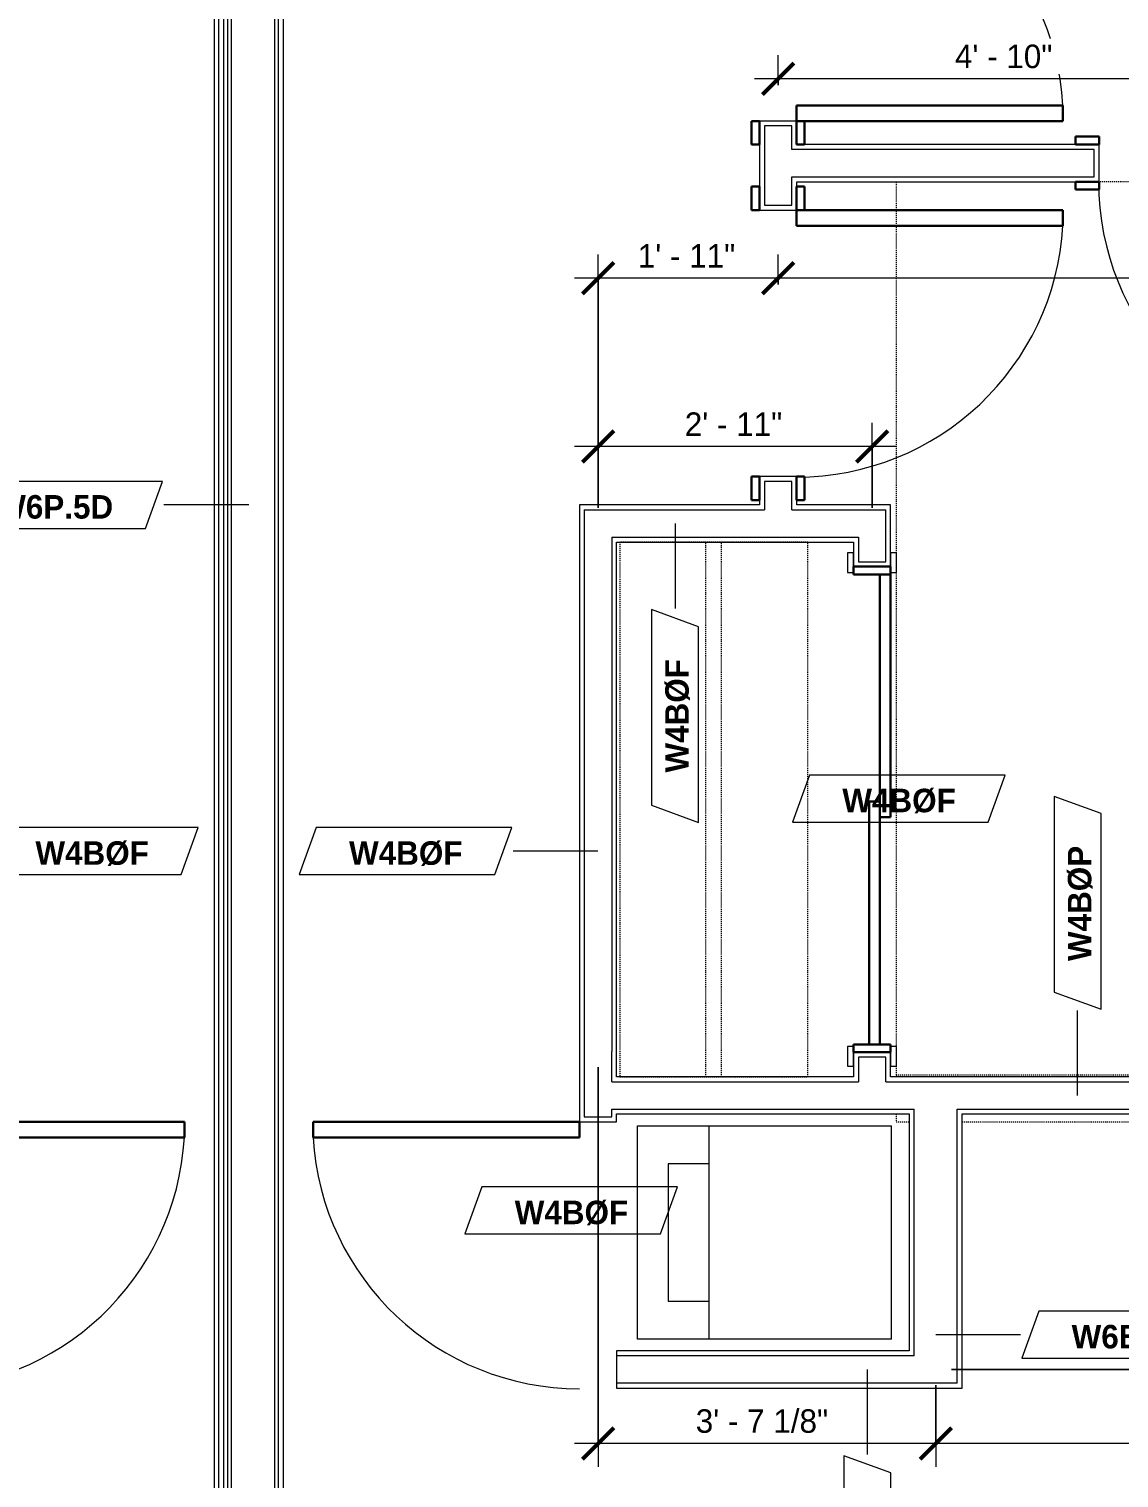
# Model space of a CAD drawing. Header units: inches. Extents: x -4010 to -1814, y 9846 to 12241.
# Drawn here: x -3165.2 to -3026, y 10133.2 to 10318.2 of the extents above; entities that cross this region are included whole.
import ezdxf

# ---------------------------------------------------------------- set-up
doc = ezdxf.new("R2010")
doc.units = ezdxf.units.IN
doc.header["$MEASUREMENT"] = 0
doc.linetypes.add('Dash', pattern=[0.25, 0.125, -0.125])
for name, color, linetype, lineweight in [('0-1', 7, 'Continuous', 5), ('A-ANNO-DIMS', 211, 'Continuous', 9), ('A-ANNO-DIMS-32', 211, 'Continuous', 9), ('A-DOOR-3', 31, 'Continuous', 9), ('A-DOOR-4', 31, 'Continuous', 30), ('A-DOOR-FRAM-3', 31, 'Continuous', 30), ('A-WALL', 113, 'Continuous', 18), ('A-WALL-2', 250, 'Continuous', 18), ('A-WALL-3', 113, 'Continuous', 9), ('A-WALL-IDEN', 211, 'Continuous', 9), ('I-FURN', 30, 'Continuous', 9), ('I-FURN-HDLN', 30, 'Dash', 9), ('I-WALL-3', 7, 'Continuous', 9), ('P-SANR-FIXT', 6, 'Continuous', 9), ('Q-CASE', 31, 'Continuous', 9), ('Q-CASE-HDLN', 31, 'Dash', 9)]:
    doc.layers.add(name, color=color, linetype=linetype, lineweight=lineweight)
doc.styles.add('Century Gothic', font='ufonts.com_century-gothic.ttf', dxfattribs={"height": 3})
doc.styles.add('Century Gothic_B_1', font='GOTHICB.TTF', dxfattribs={"height": 3})
doc.dimstyles.new('OD_1__HACK_2', dxfattribs={"dimscale": 12, "dimtxt": 3.132505, "dimasz": 0.333333, "dimexe": 0.25, "dimexo": 0.166667, "dimgap": 0.041667, "dimtad": 1, "dimdec": 4, "dimrnd": 0.0625, "dimzin": 3, "dimdsep": 46, "dimlunit": 4, "dimtxsty": 'Century Gothic', "dimblk1": 'OBLIQUE', "dimblk2": 'OBLIQUE', "dimsah": 1, "dimcen": 0.09, "dimdle": 0.25, "dimazin": 0, "dimtfac": 1, "dimtdec": 4, "dimtix": 1, "dimtmove": 0, "dimatfit": 3, "dimfxl": 1, "dimtvp": 1, "dimtfill": 1, "dimfrac": 2, "dimtolj": 1, "dimtzin": 0, "dimarcsym": 2})

# ---------------------------------------------------------------- blocks, each defined once
blk = doc.blocks.new('CTR - 1st Phase - Common Walls_rvt-1-UNIT PLANS - 1ST FLOOR')
at = {"layer": 'A-WALL-2'}
for p, q in [((-3140.94, 10017.09), (-3140.94, 10356.04)), ((-3140.31, 10017.09), (-3140.31, 10356.04)), ((-3139.81, 10017.09), (-3139.81, 10356.04)), ((-3139.31, 10017.09), (-3139.31, 10356.04)), ((-3133.81, 10017.09), (-3133.81, 10356.04)), ((-3133.31, 10017.09), (-3133.31, 10356.04))]:
    blk.add_line(p, q, dxfattribs=at)
at = {"layer": 'I-WALL-3'}
for p, q in [((-3141.56, 10355.41), (-3141.56, 10108.47)), ((-3132.69, 10108.47), (-3132.69, 10355.41))]:
    blk.add_line(p, q, dxfattribs=at)
blk = doc.blocks.new('SLIDING - FLUSH - 5-0 x 6-8-3934327-UNIT PLANS - 1ST FLOOR')
at = {"layer": 'A-DOOR-3'}
for p, q in [((-30.25, 3), (-32.75, 3)), ((-32.75, 3), (-32.75, 2.25)), ((-32.75, 2.25), (-30.25, 2.25)), ((-30.25, 2.25), (-30.25, 3)), ((30.25, 3), (30.25, 2.25)), ((32.75, 3), (30.25, 3)), ((30.25, 2.25), (32.75, 2.25)), ((32.75, 2.25), (32.75, 3)), ((-30.25, -2.5), (-32.75, -2.5)), ((-32.75, -2.5), (-32.75, -3.25)), ((-32.75, -3.25), (-30.25, -3.25)), ((-30.25, -3.25), (-30.25, -2.5)), ((32.75, -2.5), (30.25, -2.5)), ((30.25, -2.5), (30.25, -3.25)), ((30.25, -3.25), (32.75, -3.25)), ((32.75, -3.25), (32.75, -2.5))]:
    blk.add_line(p, q, dxfattribs=at)
at = {"layer": 'A-DOOR-4'}
for p, q in [((1, 2.25), (-30, 2.25)), ((-30, 2.25), (-30, 0.88)), ((1, 0.88), (1, 2.25)), ((-30, 0.88), (1, 0.88)), ((30, 0.88), (-1, 0.88)), ((-1, 0.88), (-1, -0.5)), ((30, -0.5), (30, 0.88)), ((-1, -0.5), (30, -0.5))]:
    blk.add_line(p, q, dxfattribs=at)
at = {"layer": 'A-DOOR-FRAM-3'}
for p, q in [((-30, 2.25), (-31, 2.25)), ((-31, 2.25), (-31, -2.5)), ((-30, -2.5), (-30, 2.25)), ((31, 2.25), (30, 2.25)), ((30, 2.25), (30, -2.5)), ((31, -2.5), (31, 2.25)), ((-31, -2.5), (-30, -2.5)), ((30, -2.5), (31, -2.5))]:
    blk.add_line(p, q, dxfattribs=at)
blk = doc.blocks.new('SWING - SINGLE - FLUSH - 2-10 x 6-8 - PRIVACY-3199405-UNIT PLANS - 1ST FLOOR')
at = {"layer": 'A-DOOR-3'}
blk.add_arc((17, -2.37), 34.07, 180, 266.6343, dxfattribs=at)
at = {"layer": 'A-DOOR-4'}
for p, q in [((15, -2.37), (15, -36.38)), ((17, -2.37), (15, -2.37)), ((17, -2.37), (17, -36.38)), ((17, -36.38), (15, -36.38))]:
    blk.add_line(p, q, dxfattribs=at)
at = {"layer": 'A-DOOR-FRAM-3'}
for p, q in [((-20, 2.38), (-20, 3.38)), ((-20, 3.38), (-17, 3.38)), ((-17, 2.38), (-20, 2.38)), ((-17, 3.38), (-17, 2.38)), ((17, 2.38), (17, 3.38)), ((17, 3.38), (20, 3.38)), ((20, 2.38), (17, 2.38)), ((20, 3.38), (20, 2.38)), ((-20, -2.37), (-17, -2.37)), ((-20, -3.37), (-20, -2.37)), ((-17, -3.37), (-20, -3.37)), ((-17, -2.37), (-17, -3.37)), ((17, -2.37), (20, -2.37)), ((17, -3.37), (17, -2.37)), ((20, -3.37), (17, -3.37)), ((20, -2.37), (20, -3.37))]:
    blk.add_line(p, q, dxfattribs=at)
blk = doc.blocks.new('OD_CW_Closet - OD_CW_Closet-3786619-UNIT PLANS - 1ST FLOOR')
at = {"layer": 'Q-CASE-HDLN'}
for p, q in [((68.99, 24), (0.74, 24)), ((0.74, 24), (0.74, 0)), ((68.99, 0), (68.99, 24)), ((0.74, 13), (68.99, 13)), ((0.74, 11), (68.99, 11)), ((0.74, 0), (68.99, 0))]:
    blk.add_line(p, q, dxfattribs=at)
blk = doc.blocks.new('SWING - SINGLE - FLUSH - 34_ x 80_ - OFFSET PIVOT DOOR AT WASHER_DRYER-3629691-UNIT PLANS - 1ST FLOOR')
at = {"layer": 'A-DOOR-3'}
blk.add_arc((17, 2.37), 34.07, 93.3657, 180, dxfattribs=at)
at = {"layer": 'A-DOOR-4'}
for p, q in [((15, 2.37), (15, 36.38)), ((17, 36.38), (15, 36.38)), ((17, 2.37), (17, 36.38)), ((17, 2.37), (15, 2.37))]:
    blk.add_line(p, q, dxfattribs=at)
blk = doc.blocks.new('Bed-Standard - Queen 60_ x 79_-V81-UNIT PLANS - 1ST FLOOR')
at = {"layer": 'I-FURN'}
for p, q in [((-19.31, 37.2), (-19.31, -41.3)), ((40.69, -41.3), (40.69, 37.2)), ((-16.31, 35.7), (-16.31, 23.7)), ((-16.31, 35.7), (37.69, 35.7)), ((37.69, 35.7), (37.69, 23.7)), ((40.69, 23.7), (-19.31, 17.13)), ((-16.31, 23.7), (37.69, 23.7)), ((-19.31, -41.3), (40.69, -41.3))]:
    blk.add_line(p, q, dxfattribs=at)
at = {"layer": 'I-FURN-HDLN'}
for p, q in [((58.69, -77.3), (58.69, 37.2)), ((64.69, -68.86), (64.69, 13.39)), ((-55.31, -17.36), (-55.31, -51.36)), ((64.69, -77.3), (64.69, -75.61)), ((-55.31, -77.3), (-7.94, -77.3)), ((-5.44, -77.3), (55.06, -77.3)), ((57.56, -77.3), (58.94, -77.3)), ((63.69, -77.3), (64.69, -77.3))]:
    blk.add_line(p, q, dxfattribs=at)
blk = doc.blocks.new('Stacked Washer and Dryer - 26_x25_ - Private-3627842-UNIT PLANS - 1ST FLOOR')
at = {"layer": 'P-SANR-FIXT'}
for p, q in [((0, 13.625), (32.4375, 13.625)), ((0, 13.625), (0, -13.625)), ((23.34375, -13.625), (23.34375, 13.625)), ((32.4375, 13.625), (32.4375, -13.625)), ((28.53125, 8.75), (23.34375, 8.75)), ((28.53125, -8.75), (28.53125, 8.75)), ((23.34375, -8.75), (28.53125, -8.75)), ((32.4375, -13.625), (0, -13.625))]:
    blk.add_line(p, q, dxfattribs=at)
blk = doc.blocks.new('SWING - SINGLE - FLUSH - 2-10 x 6-8 - PRIVACY-3199407-UNIT PLANS - 1ST FLOOR')
at = {"layer": 'A-DOOR-3'}
blk.add_arc((17, 2.37), 34.07, 93.3657, 180, dxfattribs=at)
at = {"layer": 'A-DOOR-4'}
for p, q in [((15, 2.37), (15, 36.38)), ((17, 36.38), (15, 36.38)), ((17, 2.37), (17, 36.38)), ((17, 2.37), (15, 2.37))]:
    blk.add_line(p, q, dxfattribs=at)
at = {"layer": 'A-DOOR-FRAM-3'}
for p, q in [((-17, 3.37), (-20, 3.37)), ((-20, 3.37), (-20, 2.37)), ((-20, 2.37), (-17, 2.37)), ((-17, 2.37), (-17, 3.37)), ((20, 3.37), (17, 3.37)), ((17, 3.37), (17, 2.37)), ((17, 2.37), (20, 2.37)), ((20, 2.37), (20, 3.37)), ((-17, -2.38), (-20, -2.38)), ((-20, -2.38), (-20, -3.38)), ((-20, -3.38), (-17, -3.38)), ((-17, -3.38), (-17, -2.38)), ((20, -2.38), (17, -2.38)), ((17, -2.38), (17, -3.38)), ((17, -3.38), (20, -3.38)), ((20, -3.38), (20, -2.38))]:
    blk.add_line(p, q, dxfattribs=at)
blk = doc.blocks.new('SWING - SINGLE - FLUSH - 34_ x 80_ - OFFSET PIVOT DOOR AT WASHER_DRYER-3630089-UNIT PLANS - 1ST FLOOR')
at = {"layer": 'A-DOOR-3'}
blk.add_arc((17, -2.37), 34.07, 180, 266.6343, dxfattribs=at)
at = {"layer": 'A-DOOR-4'}
for p, q in [((15, -2.37), (15, -36.38)), ((17, -2.37), (15, -2.37)), ((17, -2.37), (17, -36.38)), ((17, -36.38), (15, -36.38))]:
    blk.add_line(p, q, dxfattribs=at)
blk = doc.blocks.new('DIMBLOCK13-UNIT PLANS - 1ST FLOOR')
at = {"layer": 'A-ANNO-DIMS-32', "lineweight": 50}
for p, q in [((-3014.31, 10182.04), (-3016.31, 10184.04)), ((-3014.31, 10182.04), (-3012.31, 10180.04)), ((-3014.31, 10147.04), (-3016.31, 10149.04)), ((-3014.31, 10147.04), (-3012.31, 10145.04))]:
    blk.add_line(p, q, dxfattribs=at)
at = {"layer": 'A-ANNO-DIMS-32'}
for p, q in [((-3013.48, 10182.04), (-3017.31, 10182.04)), ((-3014.31, 10182.04), (-3014.31, 10144.04)), ((-3014.31, 10182.04), (-3013.48, 10182.04)), ((-3047.4, 10147.04), (-3011.31, 10147.04)), ((-3014.31, 10147.04), (-3047.4, 10147.04))]:
    blk.add_line(p, q, dxfattribs=at)
at = {"layer": 'A-ANNO-DIMS-32', "color": 0, "insert": (-3018.65, 10158.13), "char_height": 3, "width": 15.394, "attachment_point": 1, "rotation": 90, "line_spacing_factor": 0.984502, "style": 'Century Gothic', "bg_fill": 3, "box_fill_scale": 1.25, "bg_fill_color": 256, "bg_fill_true_color": 13158600, "bg_fill_transparency": 0}
blk.add_mtext('2\' - 11"', dxfattribs=at)
blk = doc.blocks.new('_Oblique')
at = {"color": 0, "linetype": 'ByBlock', "lineweight": -2}
blk.add_line((-0.5, -0.5), (0.5, 0.5), dxfattribs=at)
blk = doc.blocks.new('DIMBLOCK14-UNIT PLANS - 1ST FLOOR')
at = {"layer": 'A-ANNO-DIMS-32'}
for p, q in [((-3092.52, 10257.04), (-3092.52, 10267.87)), ((-3057.52, 10257.04), (-3057.52, 10267.87)), ((-3054.52, 10264.87), (-3095.52, 10264.87)), ((-3092.52, 10264.87), (-3092.52, 10257.04)), ((-3057.52, 10264.87), (-3057.52, 10257.04))]:
    blk.add_line(p, q, dxfattribs=at)
at = {"layer": 'A-ANNO-DIMS-32', "lineweight": 50}
for p, q in [((-3092.52, 10264.87), (-3090.52, 10266.87)), ((-3057.52, 10264.87), (-3055.52, 10266.87)), ((-3092.52, 10264.87), (-3094.52, 10262.87)), ((-3057.52, 10264.87), (-3059.52, 10262.87))]:
    blk.add_line(p, q, dxfattribs=at)
at = {"layer": 'A-ANNO-DIMS-32', "color": 0, "insert": (-3081.44, 10269.22), "char_height": 3, "width": 15.394, "attachment_point": 1, "line_spacing_factor": 0.984502, "style": 'Century Gothic', "bg_fill": 3, "box_fill_scale": 1.25, "bg_fill_color": 256, "bg_fill_true_color": 13158600, "bg_fill_transparency": 0}
blk.add_mtext('2\' - 11"', dxfattribs=at)
blk = doc.blocks.new('DIMBLOCK15-UNIT PLANS - 1ST FLOOR')
at = {"layer": 'A-ANNO-DIMS-32'}
for p, q in [((-3049.4, 10145.04), (-3049.4, 10134.62)), ((-3049.4, 10137.62), (-3049.4, 10145.04)), ((-2935.52, 10136.79), (-2935.52, 10140.62)), ((-2932.52, 10137.62), (-3049.4, 10137.62)), ((-2935.52, 10137.62), (-2935.52, 10136.79))]:
    blk.add_line(p, q, dxfattribs=at)
at = {"layer": 'A-ANNO-DIMS-32', "lineweight": 50}
for p, q in [((-3049.4, 10137.62), (-3047.4, 10139.62)), ((-2935.52, 10137.62), (-2933.52, 10139.62)), ((-3049.4, 10137.62), (-3051.4, 10135.62)), ((-2935.52, 10137.62), (-2937.52, 10135.62))]:
    blk.add_line(p, q, dxfattribs=at)
at = {"layer": 'A-ANNO-DIMS-32', "color": 0, "insert": (-3001.54, 10141.97), "char_height": 3, "width": 21.7784, "attachment_point": 1, "line_spacing_factor": 0.984502, "style": 'Century Gothic', "bg_fill": 3, "box_fill_scale": 1.25, "bg_fill_color": 256, "bg_fill_true_color": 13158600, "bg_fill_transparency": 0}
blk.add_mtext('9\' - 5 7/8"', dxfattribs=at)
blk = doc.blocks.new('DIMBLOCK16-UNIT PLANS - 1ST FLOOR')
at = {"layer": 'A-ANNO-DIMS-32'}
for p, q in [((-3092.52, 10185.66), (-3092.52, 10134.62)), ((-3092.52, 10137.62), (-3092.52, 10185.66)), ((-3049.4, 10145.04), (-3049.4, 10134.62)), ((-3049.4, 10137.62), (-3049.4, 10145.04)), ((-3049.4, 10137.62), (-3095.52, 10137.62))]:
    blk.add_line(p, q, dxfattribs=at)
at = {"layer": 'A-ANNO-DIMS-32', "lineweight": 50}
for p, q in [((-3092.52, 10137.62), (-3090.52, 10139.62)), ((-3049.4, 10137.62), (-3047.4, 10139.62)), ((-3092.52, 10137.62), (-3094.52, 10135.62)), ((-3049.4, 10137.62), (-3051.4, 10135.62))]:
    blk.add_line(p, q, dxfattribs=at)
at = {"layer": 'A-ANNO-DIMS-32', "color": 0, "insert": (-3080.04, 10141.97), "char_height": 3, "width": 21.7784, "attachment_point": 1, "line_spacing_factor": 0.984502, "style": 'Century Gothic', "bg_fill": 3, "box_fill_scale": 1.25, "bg_fill_color": 256, "bg_fill_true_color": 13158600, "bg_fill_transparency": 0}
blk.add_mtext('3\' - 7 1/8"', dxfattribs=at)
blk = doc.blocks.new('DIMBLOCK43-UNIT PLANS - 1ST FLOOR')
at = {"layer": 'A-ANNO-DIMS-32'}
for p, q in [((-3069.52, 10285.53), (-3069.52, 10289.36)), ((-2935.52, 10285.53), (-2935.52, 10289.36)), ((-2932.52, 10286.36), (-3069.52, 10286.36)), ((-3069.52, 10286.36), (-3069.52, 10285.53)), ((-2935.52, 10286.36), (-2935.52, 10285.53))]:
    blk.add_line(p, q, dxfattribs=at)
at = {"layer": 'A-ANNO-DIMS-32', "lineweight": 50}
for p, q in [((-3069.52, 10286.36), (-3067.52, 10288.36)), ((-2935.52, 10286.36), (-2933.52, 10288.36)), ((-3069.52, 10286.36), (-3071.52, 10284.36)), ((-2935.52, 10286.36), (-2937.52, 10284.36))]:
    blk.add_line(p, q, dxfattribs=at)
at = {"layer": 'A-ANNO-DIMS-32', "color": 0, "insert": (-3008.94, 10290.7), "char_height": 3, "width": 15.394, "attachment_point": 1, "line_spacing_factor": 0.984502, "style": 'Century Gothic', "bg_fill": 3, "box_fill_scale": 1.25, "bg_fill_color": 256, "bg_fill_true_color": 13158600, "bg_fill_transparency": 0}
blk.add_mtext('11\' - 2"', dxfattribs=at)
blk = doc.blocks.new('DIMBLOCK44-UNIT PLANS - 1ST FLOOR')
at = {"layer": 'A-ANNO-DIMS-32'}
for p, q in [((-3092.52, 10257.04), (-3092.52, 10289.36)), ((-3069.52, 10285.53), (-3069.52, 10289.36)), ((-3069.52, 10286.36), (-3095.52, 10286.36)), ((-3092.52, 10286.36), (-3092.52, 10257.04)), ((-3069.52, 10286.36), (-3069.52, 10285.53))]:
    blk.add_line(p, q, dxfattribs=at)
at = {"layer": 'A-ANNO-DIMS-32', "lineweight": 50}
for p, q in [((-3092.52, 10286.36), (-3090.52, 10288.36)), ((-3069.52, 10286.36), (-3067.52, 10288.36)), ((-3092.52, 10286.36), (-3094.52, 10284.36)), ((-3069.52, 10286.36), (-3071.52, 10284.36))]:
    blk.add_line(p, q, dxfattribs=at)
at = {"layer": 'A-ANNO-DIMS-32', "color": 0, "insert": (-3087.44, 10290.7), "char_height": 3, "width": 15.394, "attachment_point": 1, "line_spacing_factor": 0.984502, "style": 'Century Gothic', "bg_fill": 3, "box_fill_scale": 1.25, "bg_fill_color": 256, "bg_fill_true_color": 13158600, "bg_fill_transparency": 0}
blk.add_mtext('1\' - 11"', dxfattribs=at)
blk = doc.blocks.new('DIMBLOCK74-UNIT PLANS - 1ST FLOOR')
at = {"layer": 'A-ANNO-DIMS-32'}
for p, q in [((-3069.52, 10310.99), (-3069.52, 10314.82)), ((-3011.52, 10306.41), (-3011.52, 10314.82)), ((-3008.52, 10311.82), (-3072.52, 10311.82)), ((-3069.52, 10311.82), (-3069.52, 10310.99)), ((-3011.52, 10311.82), (-3011.52, 10306.41))]:
    blk.add_line(p, q, dxfattribs=at)
at = {"layer": 'A-ANNO-DIMS-32', "lineweight": 50}
for p, q in [((-3069.52, 10311.82), (-3067.52, 10313.82)), ((-3011.52, 10311.82), (-3009.52, 10313.82)), ((-3069.52, 10311.82), (-3071.52, 10309.82)), ((-3011.52, 10311.82), (-3013.52, 10309.82))]:
    blk.add_line(p, q, dxfattribs=at)
at = {"layer": 'A-ANNO-DIMS-32', "color": 0, "insert": (-3046.94, 10316.17), "char_height": 3, "width": 15.394, "attachment_point": 1, "line_spacing_factor": 0.984502, "style": 'Century Gothic', "bg_fill": 3, "box_fill_scale": 1.25, "bg_fill_color": 256, "bg_fill_true_color": 13158600, "bg_fill_transparency": 0}
blk.add_mtext('4\' - 10"', dxfattribs=at)
blk = doc.blocks.new('Wall Tag - Arch Wall-3956453-UNIT PLANS - 1ST FLOOR')
at = {"layer": 'A-WALL-IDEN'}
for p, q in [((-0.3561, 0.0937), (-0.4244, -0.0937)), ((0.4244, 0.0937), (-0.3561, 0.0937)), ((0.3561, -0.0937), (0.4244, 0.0937)), ((-0.4244, -0.0937), (0.3561, -0.0937))]:
    blk.add_line(p, q, dxfattribs=at)

msp = doc.modelspace()

# ---------------------------------------------------------------- linework, layer by layer
at = {"layer": 'A-WALL'}
for p, q in [((-3067.77374, 10305.7894), (-3071.27374, 10305.7894)), ((-3071.27374, 10305.7894), (-3071.27374, 10295.6644)), ((-3067.77374, 10302.7894), (-3067.77374, 10305.7894)), ((-3029.14874, 10302.7894), (-3067.77374, 10302.7894)), ((-3029.14874, 10299.2894), (-3029.14874, 10302.7894)), ((-3067.77374, 10295.6644), (-3067.77374, 10299.2894)), ((-3067.77374, 10299.2894), (-3029.14874, 10299.2894)), ((-3071.27374, 10295.6644), (-3067.77374, 10295.6644)), ((-3067.77374, 10260.4144), (-3071.27374, 10260.4144)), ((-3071.27374, 10260.4144), (-3071.27374, 10256.7894)), ((-3067.77374, 10256.7894), (-3067.77374, 10260.4144)), ((-3094.27374, 10256.7894), (-3094.27374, 10187.65981)), ((-3094.27374, 10256.7894), (-3071.27374, 10256.7894)), ((-3067.77374, 10256.7894), (-3055.77374, 10256.7894)), ((-3055.77374, 10250.1644), (-3055.77374, 10256.7894)), ((-3090.77374, 10253.2894), (-3090.77374, 10187.65981)), ((-3090.77374, 10253.2894), (-3059.27374, 10253.2894)), ((-3059.27374, 10253.2894), (-3059.27374, 10250.1644)), ((-3059.27374, 10250.1644), (-3055.77374, 10250.1644)), ((-3094.27374, 10187.65981), (-3094.27374, 10179.2894)), ((-3090.77374, 10183.7894), (-3090.77374, 10187.65981)), ((-3059.27374, 10186.9144), (-3059.27374, 10183.7894)), ((-3055.77374, 10186.9144), (-3059.27374, 10186.9144)), ((-3055.77374, 10183.7894), (-3055.77374, 10186.9144)), ((-3090.77374, 10183.7894), (-3059.27374, 10183.7894)), ((-3055.77374, 10183.7894), (-2939.77374, 10183.7894)), ((-3094.27374, 10179.2894), (-3090.77374, 10179.2894)), ((-3090.77374, 10179.2894), (-3090.77374, 10180.2894)), ((-3090.77374, 10180.2894), (-3052.14874, 10180.2894)), ((-3052.14874, 10148.7894), (-3052.14874, 10180.2894)), ((-3046.64874, 10180.2894), (-2939.77374, 10180.2894)), ((-3046.64874, 10145.2894), (-3046.64874, 10180.2894)), ((-3052.14874, 10148.7894), (-3090.14874, 10148.7894)), ((-3046.64874, 10145.2894), (-3090.14874, 10145.2894))]:
    msp.add_line(p, q, dxfattribs=at)
at = {"layer": 'A-WALL-3'}
for p, q in [((-3071.89874, 10306.4144), (-3071.89874, 10295.0394)), ((-3067.14874, 10306.4144), (-3071.89874, 10306.4144)), ((-3067.14874, 10303.4144), (-3067.14874, 10306.4144)), ((-3028.52374, 10303.4144), (-3067.14874, 10303.4144)), ((-3028.52374, 10298.6644), (-3028.52374, 10303.4144)), ((-3067.14874, 10295.0394), (-3067.14874, 10298.6644)), ((-3067.14874, 10298.6644), (-3028.52374, 10298.6644)), ((-3071.89874, 10295.0394), (-3067.14874, 10295.0394)), ((-3071.89874, 10261.0394), (-3071.89874, 10257.4144)), ((-3067.14874, 10261.0394), (-3071.89874, 10261.0394)), ((-3067.14874, 10257.4144), (-3067.14874, 10261.0394)), ((-3094.89874, 10257.4144), (-3094.89874, 10187.65981)), ((-3071.89874, 10257.4144), (-3094.89874, 10257.4144)), ((-3055.14874, 10257.4144), (-3067.14874, 10257.4144)), ((-3055.14874, 10249.5394), (-3055.14874, 10257.4144)), ((-3090.14874, 10187.65981), (-3090.14874, 10252.6644)), ((-3090.14874, 10252.6644), (-3059.89874, 10252.6644)), ((-3059.89874, 10252.6644), (-3059.89874, 10249.5394)), ((-3059.89874, 10249.5394), (-3055.14874, 10249.5394)), ((-3094.89874, 10187.65981), (-3094.89874, 10178.6644)), ((-3090.14874, 10184.4144), (-3090.14874, 10187.65981)), ((-3059.89874, 10187.5394), (-3059.89874, 10184.4144)), ((-3055.14874, 10187.5394), (-3059.89874, 10187.5394)), ((-3055.14874, 10184.4144), (-3055.14874, 10187.5394)), ((-3059.89874, 10184.4144), (-3090.14874, 10184.4144)), ((-2939.77374, 10184.4144), (-3055.14874, 10184.4144)), ((-3090.14874, 10178.6644), (-3090.14874, 10179.6644)), ((-3090.14874, 10179.6644), (-3052.77374, 10179.6644)), ((-3052.77374, 10179.6644), (-3052.77374, 10149.4144)), ((-3046.02374, 10179.6644), (-2939.77374, 10179.6644)), ((-3046.02374, 10144.6644), (-3046.02374, 10179.6644)), ((-3094.89874, 10178.6644), (-3090.14874, 10178.6644)), ((-3052.77374, 10149.4144), (-3090.14874, 10149.4144)), ((-3090.14874, 10149.4144), (-3090.14874, 10144.6644)), ((-3090.14874, 10144.6644), (-3046.02374, 10144.6644))]:
    msp.add_line(p, q, dxfattribs=at)
at = {"layer": 'A-WALL-IDEN'}
for p, q in [((-3137.12374, 10257.4169), (-3147.96689, 10257.4169)), ((-3092.52374, 10213.22307), (-3103.36689, 10213.22307))]:
    msp.add_line(p, q, dxfattribs=at)

# ---------------------------------------------------------------- block references
at = {"layer": '0-1'}
msp.add_blockref('CTR - 1st Phase - Common Walls_rvt-1-UNIT PLANS - 1ST FLOOR', (0, 0), dxfattribs=at)
at = {"layer": 'A-DOOR-3'}
for name, p, rotation in [('SWING - SINGLE - FLUSH - 2-10 x 6-8 - PRIVACY-3199407-UNIT PLANS - 1ST FLOOR', (-3069.52374, 10323.4144), 270.0000000000325), ('SWING - SINGLE - FLUSH - 2-10 x 6-8 - PRIVACY-3199405-UNIT PLANS - 1ST FLOOR', (-3069.52374, 10278.0394), 90.00000000003253), ('SLIDING - FLUSH - 5-0 x 6-8-3934327-UNIT PLANS - 1ST FLOOR', (-3057.39874, 10218.5394), 270.0000000000442), ('SWING - SINGLE - FLUSH - 34_ x 80_ - OFFSET PIVOT DOOR AT WASHER_DRYER-3630089-UNIT PLANS - 1ST FLOOR', (-3181.72374, 10161.6644), 90.00000000002191), ('SWING - SINGLE - FLUSH - 34_ x 80_ - OFFSET PIVOT DOOR AT WASHER_DRYER-3629691-UNIT PLANS - 1ST FLOOR', (-3092.52374, 10161.6644), 89.99999999997733)]:
    msp.add_blockref(name, p, dxfattribs=dict(at, rotation=rotation))
msp.add_blockref('SWING - SINGLE - FLUSH - 2-10 x 6-8 - PRIVACY-3199405-UNIT PLANS - 1ST FLOOR', (-3011.52374, 10301.0394), dxfattribs=at)
at = {"layer": 'A-WALL-IDEN', "xscale": 31.99999999999999, "yscale": 31.99999999999999, "zscale": 31.99999999999999}
for p in [(-3161.6986, 10257.4169), (-3054.10572, 10219.93373), (-3157.14888, 10213.22307), (-3117.0986, 10213.22307)]:
    msp.add_blockref('Wall Tag - Arch Wall-3956453-UNIT PLANS - 1ST FLOOR', p, dxfattribs=at)
at = {"layer": 'A-WALL-IDEN', "xscale": 31.99999999999999, "yscale": 31.99999999999999, "zscale": 31.99999999999999, "rotation": 89.99999999999991}
for p in [(-3082.68821, 10230.46454), (-3031.27515, 10206.61426)]:
    msp.add_blockref('Wall Tag - Arch Wall-3956453-UNIT PLANS - 1ST FLOOR', p, dxfattribs=at)
at = {"layer": 'I-FURN', "rotation": 270.0000000000284}
msp.add_blockref('Bed-Standard - Queen 60_ x 79_-V81-UNIT PLANS - 1ST FLOOR', (-2977.16474, 10243.35292), dxfattribs=at)
at = {"layer": 'P-SANR-FIXT', "rotation": 180}
msp.add_blockref('Stacked Washer and Dryer - 26_x25_ - Private-3627842-UNIT PLANS - 1ST FLOOR', (-3055.02374, 10164.5394), dxfattribs=at)
at = {"layer": 'Q-CASE', "rotation": 90.00000000002026}
msp.add_blockref('OD_CW_Closet - OD_CW_Closet-3786619-UNIT PLANS - 1ST FLOOR', (-3065.73506, 10183.67669), dxfattribs=at)

# ---------------------------------------------------------------- texts
at = {"layer": 'A-WALL-IDEN', "char_height": 3, "attachment_point": 1, "style": 'Century Gothic_B_1'}
for s, insert, width in [('W6P.5D', (-3169.37436, 10258.66444), 18.483), ('W4BØF', (-3061.32164, 10221.18127), 17.372), ('W4BØF', (-3164.3648, 10214.47061), 17.372), ('W4BØF', (-3124.31452, 10214.47061), 17.372)]:
    msp.add_mtext(s, dxfattribs=dict(at, insert=insert, width=width))
at = {"layer": 'A-WALL-IDEN', "char_height": 3, "attachment_point": 1, "rotation": 90, "style": 'Century Gothic_B_1'}
for s, insert, width in [('W4BØF', (-3083.93575, 10223.24861), 17.372), ('W4BØP', (-3032.52268, 10199.18416), 17.877)]:
    msp.add_mtext(s, dxfattribs=dict(at, insert=insert, width=width))

# ---------------------------------------------------------------- next in the draw order: dimensions: what is measured, and where the dimension line sits
at = {"layer": 'A-ANNO-DIMS'}
for base, p1, p2, override, picture, middle in [((-3069.52374, 10311.82112), (-3011.52374, 10304.4144), (-3069.52374, 10308.99269), {"dimpost": '<>', "dimfxl": 58.180416}, 'DIMBLOCK74-UNIT PLANS - 1ST FLOOR', (-3040.52374, 10313.89658)), ((-3069.52374, 10286.35963), (-2935.52374, 10283.53121), (-3069.52374, 10283.53121), {"dimpost": '<>', "dimfxl": 134}, 'DIMBLOCK43-UNIT PLANS - 1ST FLOOR', (-3002.52374, 10288.39736)), ((-3092.52374, 10264.87194), (-3057.52374, 10255.0394), (-3092.52374, 10255.0394), {"dimpost": '<>', "dimfxl": 35}, 'DIMBLOCK14-UNIT PLANS - 1ST FLOOR', (-3075.02374, 10266.90967))]:
    dim = msp.add_linear_dim(base=base, p1=p1, p2=p2, dimstyle='OD_1__HACK_2', override=override, dxfattribs=at)
    dim.commit()
    dim.dimension.update_dxf_attribs({"geometry": picture, "text_midpoint": middle})
dim = msp.add_linear_dim(base=(-3014.30723, 10147.0394), p1=(-3011.4788, 10182.0394), p2=(-3049.39874, 10147.0394), angle=90, dimstyle='OD_1__HACK_2', override={"dimpost": '<>', "dimfxl": 51.603502}, dxfattribs=at)
dim.commit()
dim.dimension.update_dxf_attribs({"geometry": 'DIMBLOCK13-UNIT PLANS - 1ST FLOOR', "text_midpoint": (-3016.34496, 10164.5394)})

# ---------------------------------------------------------------- next in the draw order: linework, layer by layer
at = {"layer": 'A-WALL-IDEN'}
msp.add_line((-3031.27515, 10182.0394), (-3031.27515, 10192.88255), dxfattribs=at)

# ---------------------------------------------------------------- next in the draw order: block references
at = {"layer": 'A-WALL-IDEN', "xscale": 31.99999999999999, "yscale": 31.99999999999999, "zscale": 31.99999999999999}
msp.add_blockref('Wall Tag - Arch Wall-3956453-UNIT PLANS - 1ST FLOOR', (-3024.82388, 10151.4956), dxfattribs=at)

# ---------------------------------------------------------------- next in the draw order: texts
at = {"layer": 'A-WALL-IDEN', "insert": (-3032.0398, 10152.74313), "char_height": 3, "width": 17.372, "attachment_point": 1, "style": 'Century Gothic_B_1'}
msp.add_mtext('W6BØF', dxfattribs=at)

# ---------------------------------------------------------------- next in the draw order: dimensions: what is measured, and where the dimension line sits
at = {"layer": 'A-ANNO-DIMS'}
for base, p1, p2, override, picture, middle in [((-3092.52374, 10286.35963), (-3069.52374, 10283.53121), (-3092.52374, 10255.0394), {"dimpost": '<>', "dimfxl": 36.616708}, 'DIMBLOCK44-UNIT PLANS - 1ST FLOOR', (-3081.02374, 10288.35963)), ((-3049.39874, 10137.62249), (-2935.52374, 10134.79406), (-3049.39874, 10147.0394), {"dimpost": '<>', "dimfxl": 114.531497}, 'DIMBLOCK15-UNIT PLANS - 1ST FLOOR', (-2992.46124, 10139.86416))]:
    dim = msp.add_linear_dim(base=base, p1=p1, p2=p2, dimstyle='OD_1__HACK_2', override=override, dxfattribs=at)
    dim.commit()
    dim.dimension.update_dxf_attribs({"geometry": picture, "text_midpoint": middle})

# ---------------------------------------------------------------- next in the draw order: linework, layer by layer
at = {"layer": 'A-WALL-IDEN'}
msp.add_line((-3082.68821, 10255.0394), (-3082.68821, 10244.19624), dxfattribs=at)

# ---------------------------------------------------------------- next in the draw order: dimensions: what is measured, and where the dimension line sits
at = {"layer": 'A-ANNO-DIMS'}
dim = msp.add_linear_dim(base=(-3092.52374, 10137.62249), p1=(-3049.39874, 10147.0394), p2=(-3092.52374, 10187.65981), dimstyle='OD_1__HACK_2', override={"dimpost": '<>', "dimfxl": 59.243425}, dxfattribs=at)
dim.commit()
dim.dimension.update_dxf_attribs({"geometry": 'DIMBLOCK16-UNIT PLANS - 1ST FLOOR', "text_midpoint": (-3070.96124, 10139.86416)})

# ---------------------------------------------------------------- next in the draw order: linework, layer by layer
at = {"layer": 'A-WALL-IDEN'}
for p, q in [((-3049.39874, 10151.4956), (-3038.55558, 10151.4956)), ((-3058.14356, 10147.0394), (-3058.14356, 10136.19624))]:
    msp.add_line(p, q, dxfattribs=at)

# ---------------------------------------------------------------- next in the draw order: block references
at = {"layer": 'A-WALL-IDEN', "xscale": 31.99999999999999, "yscale": 31.99999999999999, "zscale": 31.99999999999999}
msp.add_blockref('Wall Tag - Arch Wall-3956453-UNIT PLANS - 1ST FLOOR', (-3095.94175, 10167.3496), dxfattribs=at)
at = {"layer": 'A-WALL-IDEN', "xscale": 31.99999999999999, "yscale": 31.99999999999999, "zscale": 31.99999999999999, "rotation": 89.99999999999991}
msp.add_blockref('Wall Tag - Arch Wall-3956453-UNIT PLANS - 1ST FLOOR', (-3058.14356, 10122.46454), dxfattribs=at)

# ---------------------------------------------------------------- next in the draw order: texts
at = {"layer": 'A-WALL-IDEN', "insert": (-3103.15767, 10168.59713), "char_height": 3, "width": 17.372, "attachment_point": 1, "style": 'Century Gothic_B_1'}
msp.add_mtext('W4BØF', dxfattribs=at)

doc.saveas('drawing.dxf')
